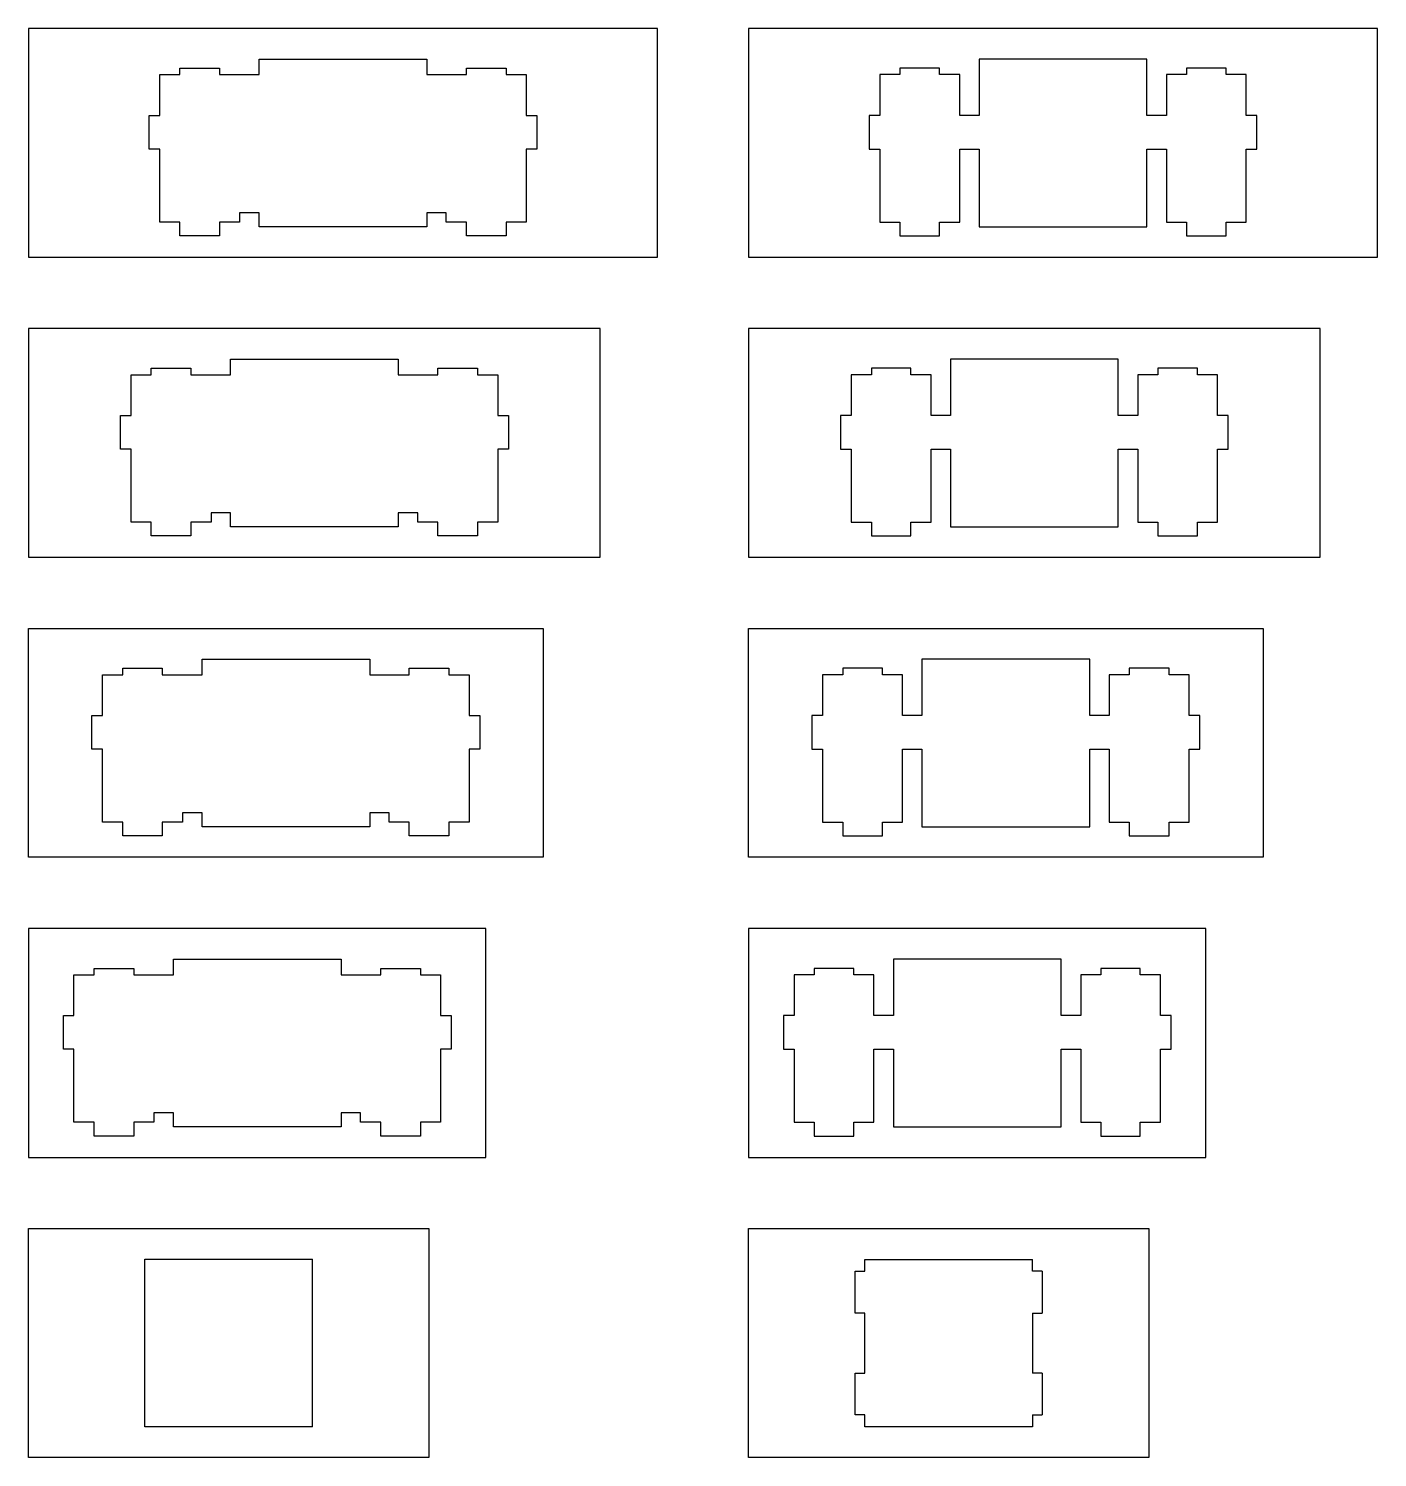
# Model space of a CAD drawing. Header units: millimetres. Extents: x -489 to 574, y -241 to 468.
# Drawn here: x -328.1 to -215.8, y 305.8 to 424.8 of the extents above; entities that cross this region are included whole.
import ezdxf

# ---------------------------------------------------------------- set-up
doc = ezdxf.new("R2010")
doc.units = ezdxf.units.MM
doc.layers.add('01_线宽0.15', color=7, linetype='Continuous')

msp = doc.modelspace()

# ---------------------------------------------------------------- linework, layer by layer
at = {"layer": '01_线宽0.15'}
for p, q in [((-328.15, 424.85), (-328.15, 405.8)), ((-275.76, 424.85), (-328.15, 424.85)), ((-275.76, 405.8), (-275.76, 424.85)), ((-268.17, 424.85), (-268.17, 405.8)), ((-215.78, 424.85), (-268.17, 424.85)), ((-215.78, 405.8), (-215.78, 424.85)), ((-315.55, 421.01), (-315.55, 421.55)), ((-315.55, 421.55), (-312.24, 421.55)), ((-312.24, 421.55), (-312.24, 421.01)), ((-308.94, 422.31), (-294.97, 422.31)), ((-308.94, 421.01), (-308.94, 422.31)), ((-294.97, 422.31), (-294.97, 421.01)), ((-291.67, 421.01), (-291.67, 421.55)), ((-291.67, 421.55), (-288.37, 421.55)), ((-288.37, 421.55), (-288.37, 421.01)), ((-255.56, 421.55), (-255.56, 421.01)), ((-252.26, 421.55), (-255.56, 421.55)), ((-252.26, 421.01), (-252.26, 421.55)), ((-234.99, 422.31), (-248.96, 422.31)), ((-248.96, 422.31), (-248.96, 417.61)), ((-234.99, 417.61), (-234.99, 422.31)), ((-228.38, 421.55), (-231.68, 421.55)), ((-231.68, 421.55), (-231.68, 421.01)), ((-228.38, 421.01), (-228.38, 421.55)), ((-317.22, 417.61), (-317.22, 421.01)), ((-317.22, 421.01), (-315.55, 421.01)), ((-312.24, 421.01), (-308.94, 421.01)), ((-294.97, 421.01), (-291.67, 421.01)), ((-288.37, 421.01), (-286.69, 421.01)), ((-286.69, 421.01), (-286.69, 417.61)), ((-255.56, 421.01), (-257.24, 421.01)), ((-257.24, 421.01), (-257.24, 417.61)), ((-250.58, 421.01), (-252.26, 421.01)), ((-250.58, 417.61), (-250.58, 421.01)), ((-231.68, 421.01), (-233.36, 421.01)), ((-233.36, 421.01), (-233.36, 417.61)), ((-226.71, 421.01), (-228.38, 421.01)), ((-226.71, 417.61), (-226.71, 421.01)), ((-318.11, 414.81), (-318.11, 417.61)), ((-318.11, 417.61), (-317.22, 417.61)), ((-286.69, 417.61), (-285.8, 417.61)), ((-285.8, 417.61), (-285.8, 414.81)), ((-257.24, 417.61), (-258.13, 417.61)), ((-258.13, 417.61), (-258.13, 414.81)), ((-248.96, 417.61), (-250.58, 417.61)), ((-233.36, 417.61), (-234.99, 417.61)), ((-225.82, 417.61), (-226.71, 417.61)), ((-225.82, 414.81), (-225.82, 417.61)), ((-317.22, 414.81), (-318.11, 414.81)), ((-317.22, 408.72), (-317.22, 414.81)), ((-285.8, 414.81), (-286.69, 414.81)), ((-286.69, 414.81), (-286.69, 408.72)), ((-258.13, 414.81), (-257.24, 414.81)), ((-257.24, 414.81), (-257.24, 408.72)), ((-250.58, 408.72), (-250.58, 414.81)), ((-250.58, 414.81), (-248.96, 414.81)), ((-248.96, 414.81), (-248.96, 408.34)), ((-234.99, 408.34), (-234.99, 414.81)), ((-234.99, 414.81), (-233.36, 414.81)), ((-233.36, 414.81), (-233.36, 408.72)), ((-226.71, 408.72), (-226.71, 414.81)), ((-226.71, 414.81), (-225.82, 414.81)), ((-308.94, 409.51), (-310.57, 409.51)), ((-310.57, 409.51), (-310.57, 408.72)), ((-308.94, 408.34), (-308.94, 409.51)), ((-293.35, 409.51), (-294.97, 409.51)), ((-294.97, 409.51), (-294.97, 408.34)), ((-293.35, 408.72), (-293.35, 409.51)), ((-315.55, 408.72), (-317.22, 408.72)), ((-315.55, 407.58), (-315.55, 408.72)), ((-310.57, 408.72), (-312.24, 408.72)), ((-312.24, 408.72), (-312.24, 407.58)), ((-294.97, 408.34), (-308.94, 408.34)), ((-291.67, 408.72), (-293.35, 408.72)), ((-291.67, 407.58), (-291.67, 408.72)), ((-286.69, 408.72), (-288.37, 408.72)), ((-288.37, 408.72), (-288.37, 407.58)), ((-257.24, 408.72), (-255.56, 408.72)), ((-255.56, 408.72), (-255.56, 407.58)), ((-252.26, 407.58), (-252.26, 408.72)), ((-252.26, 408.72), (-250.58, 408.72)), ((-248.96, 408.34), (-234.99, 408.34)), ((-233.36, 408.72), (-231.68, 408.72)), ((-231.68, 408.72), (-231.68, 407.58)), ((-228.38, 407.58), (-228.38, 408.72)), ((-228.38, 408.72), (-226.71, 408.72)), ((-312.24, 407.58), (-315.55, 407.58)), ((-288.37, 407.58), (-291.67, 407.58)), ((-255.56, 407.58), (-252.26, 407.58)), ((-231.68, 407.58), (-228.38, 407.58)), ((-328.15, 405.8), (-275.76, 405.8)), ((-268.17, 405.8), (-215.78, 405.8)), ((-328.15, 399.86), (-328.15, 380.81)), ((-280.52, 399.86), (-328.15, 399.86)), ((-280.52, 380.81), (-280.52, 399.86)), ((-268.17, 399.86), (-268.17, 380.81)), ((-220.54, 399.86), (-268.17, 399.86)), ((-220.54, 380.81), (-220.54, 399.86)), ((-317.93, 396.02), (-317.93, 396.56)), ((-317.93, 396.56), (-314.62, 396.56)), ((-314.62, 396.56), (-314.62, 396.02)), ((-311.32, 397.32), (-297.35, 397.32)), ((-311.32, 396.02), (-311.32, 397.32)), ((-297.35, 397.32), (-297.35, 396.02)), ((-294.05, 396.02), (-294.05, 396.56)), ((-294.05, 396.56), (-290.75, 396.56)), ((-290.75, 396.56), (-290.75, 396.02)), ((-257.94, 396.56), (-257.94, 396.02)), ((-254.64, 396.56), (-257.94, 396.56)), ((-254.64, 396.02), (-254.64, 396.56)), ((-237.37, 397.32), (-251.34, 397.32)), ((-251.34, 397.32), (-251.34, 392.62)), ((-237.37, 392.62), (-237.37, 397.32)), ((-230.76, 396.56), (-234.07, 396.56)), ((-234.07, 396.56), (-234.07, 396.02)), ((-230.76, 396.02), (-230.76, 396.56)), ((-319.6, 392.62), (-319.6, 396.02)), ((-319.6, 396.02), (-317.93, 396.02)), ((-314.62, 396.02), (-311.32, 396.02)), ((-297.35, 396.02), (-294.05, 396.02)), ((-290.75, 396.02), (-289.07, 396.02)), ((-289.07, 396.02), (-289.07, 392.62)), ((-257.94, 396.02), (-259.62, 396.02)), ((-259.62, 396.02), (-259.62, 392.62)), ((-252.96, 396.02), (-254.64, 396.02)), ((-252.96, 392.62), (-252.96, 396.02)), ((-234.07, 396.02), (-235.74, 396.02)), ((-235.74, 396.02), (-235.74, 392.62)), ((-229.09, 396.02), (-230.76, 396.02)), ((-229.09, 392.62), (-229.09, 396.02)), ((-320.49, 389.82), (-320.49, 392.62)), ((-320.49, 392.62), (-319.6, 392.62)), ((-289.07, 392.62), (-288.18, 392.62)), ((-288.18, 392.62), (-288.18, 389.82)), ((-259.62, 392.62), (-260.51, 392.62)), ((-260.51, 392.62), (-260.51, 389.82)), ((-251.34, 392.62), (-252.96, 392.62)), ((-235.74, 392.62), (-237.37, 392.62)), ((-228.2, 392.62), (-229.09, 392.62)), ((-228.2, 389.82), (-228.2, 392.62)), ((-319.6, 389.82), (-320.49, 389.82)), ((-319.6, 383.73), (-319.6, 389.82)), ((-288.18, 389.82), (-289.07, 389.82)), ((-289.07, 389.82), (-289.07, 383.73)), ((-260.51, 389.82), (-259.62, 389.82)), ((-259.62, 389.82), (-259.62, 383.73)), ((-252.96, 383.73), (-252.96, 389.82)), ((-252.96, 389.82), (-251.34, 389.82)), ((-251.34, 389.82), (-251.34, 383.35)), ((-237.37, 383.35), (-237.37, 389.82)), ((-237.37, 389.82), (-235.74, 389.82)), ((-235.74, 389.82), (-235.74, 383.73)), ((-229.09, 383.73), (-229.09, 389.82)), ((-229.09, 389.82), (-228.2, 389.82)), ((-311.32, 384.52), (-312.95, 384.52)), ((-312.95, 384.52), (-312.95, 383.73)), ((-311.32, 383.35), (-311.32, 384.52)), ((-295.73, 384.52), (-297.35, 384.52)), ((-297.35, 384.52), (-297.35, 383.35)), ((-295.73, 383.73), (-295.73, 384.52)), ((-317.93, 383.73), (-319.6, 383.73)), ((-317.93, 382.59), (-317.93, 383.73)), ((-312.95, 383.73), (-314.62, 383.73)), ((-314.62, 383.73), (-314.62, 382.59)), ((-297.35, 383.35), (-311.32, 383.35)), ((-294.05, 383.73), (-295.73, 383.73)), ((-294.05, 382.59), (-294.05, 383.73)), ((-289.07, 383.73), (-290.75, 383.73)), ((-290.75, 383.73), (-290.75, 382.59)), ((-259.62, 383.73), (-257.94, 383.73)), ((-257.94, 383.73), (-257.94, 382.59)), ((-254.64, 382.59), (-254.64, 383.73)), ((-254.64, 383.73), (-252.96, 383.73)), ((-251.34, 383.35), (-237.37, 383.35)), ((-235.74, 383.73), (-234.07, 383.73)), ((-234.07, 383.73), (-234.07, 382.59)), ((-230.76, 382.59), (-230.76, 383.73)), ((-230.76, 383.73), (-229.09, 383.73)), ((-314.62, 382.59), (-317.93, 382.59)), ((-290.75, 382.59), (-294.05, 382.59)), ((-257.94, 382.59), (-254.64, 382.59)), ((-234.07, 382.59), (-230.76, 382.59)), ((-328.15, 380.81), (-280.52, 380.81)), ((-268.17, 380.81), (-220.54, 380.81)), ((-328.15, 355.82), (-328.15, 374.87)), ((-328.15, 374.87), (-285.29, 374.87)), ((-285.29, 374.87), (-285.29, 355.82)), ((-268.17, 355.82), (-268.17, 374.87)), ((-268.17, 374.87), (-225.3, 374.87)), ((-225.3, 374.87), (-225.3, 355.82)), ((-320.31, 371.03), (-320.31, 371.57)), ((-320.31, 371.57), (-317.01, 371.57)), ((-317.01, 371.57), (-317.01, 371.03)), ((-313.7, 372.33), (-299.73, 372.33)), ((-313.7, 371.03), (-313.7, 372.33)), ((-299.73, 372.33), (-299.73, 371.03)), ((-296.43, 371.03), (-296.43, 371.57)), ((-296.43, 371.57), (-293.13, 371.57)), ((-293.13, 371.57), (-293.13, 371.03)), ((-260.32, 371.57), (-260.32, 371.03)), ((-257.02, 371.57), (-260.32, 371.57)), ((-257.02, 371.03), (-257.02, 371.57)), ((-239.75, 372.33), (-253.72, 372.33)), ((-253.72, 372.33), (-253.72, 367.63)), ((-239.75, 367.63), (-239.75, 372.33)), ((-233.14, 371.57), (-236.45, 371.57)), ((-236.45, 371.57), (-236.45, 371.03)), ((-233.14, 371.03), (-233.14, 371.57)), ((-321.98, 367.63), (-321.98, 371.03)), ((-321.98, 371.03), (-320.31, 371.03)), ((-317.01, 371.03), (-313.7, 371.03)), ((-299.73, 371.03), (-296.43, 371.03)), ((-293.13, 371.03), (-291.45, 371.03)), ((-291.45, 371.03), (-291.45, 367.63)), ((-260.32, 371.03), (-262, 371.03)), ((-262, 371.03), (-262, 367.63)), ((-255.34, 371.03), (-257.02, 371.03)), ((-255.34, 367.63), (-255.34, 371.03)), ((-236.45, 371.03), (-238.12, 371.03)), ((-238.12, 371.03), (-238.12, 367.63)), ((-231.47, 371.03), (-233.14, 371.03)), ((-231.47, 367.63), (-231.47, 371.03)), ((-322.87, 364.83), (-322.87, 367.63)), ((-322.87, 367.63), (-321.98, 367.63)), ((-291.45, 367.63), (-290.56, 367.63)), ((-290.56, 367.63), (-290.56, 364.83)), ((-262, 367.63), (-262.89, 367.63)), ((-262.89, 367.63), (-262.89, 364.83)), ((-253.72, 367.63), (-255.34, 367.63)), ((-238.12, 367.63), (-239.75, 367.63)), ((-230.58, 367.63), (-231.47, 367.63)), ((-230.58, 364.83), (-230.58, 367.63)), ((-321.98, 364.83), (-322.87, 364.83)), ((-321.98, 358.74), (-321.98, 364.83)), ((-290.56, 364.83), (-291.45, 364.83)), ((-291.45, 364.83), (-291.45, 358.74)), ((-262.89, 364.83), (-262, 364.83)), ((-262, 364.83), (-262, 358.74)), ((-255.34, 358.74), (-255.34, 364.83)), ((-255.34, 364.83), (-253.72, 364.83)), ((-253.72, 364.83), (-253.72, 358.36)), ((-239.75, 358.36), (-239.75, 364.83)), ((-239.75, 364.83), (-238.12, 364.83)), ((-238.12, 364.83), (-238.12, 358.74)), ((-231.47, 358.74), (-231.47, 364.83)), ((-231.47, 364.83), (-230.58, 364.83)), ((-313.7, 359.53), (-315.33, 359.53)), ((-315.33, 359.53), (-315.33, 358.74)), ((-313.7, 358.36), (-313.7, 359.53)), ((-298.11, 359.53), (-299.73, 359.53)), ((-299.73, 359.53), (-299.73, 358.36)), ((-298.11, 358.74), (-298.11, 359.53)), ((-320.31, 358.74), (-321.98, 358.74)), ((-320.31, 357.6), (-320.31, 358.74)), ((-315.33, 358.74), (-317.01, 358.74)), ((-317.01, 358.74), (-317.01, 357.6)), ((-299.73, 358.36), (-313.7, 358.36)), ((-296.43, 358.74), (-298.11, 358.74)), ((-296.43, 357.6), (-296.43, 358.74)), ((-291.45, 358.74), (-293.13, 358.74)), ((-293.13, 358.74), (-293.13, 357.6)), ((-262, 358.74), (-260.32, 358.74)), ((-260.32, 358.74), (-260.32, 357.6)), ((-257.02, 357.6), (-257.02, 358.74)), ((-257.02, 358.74), (-255.34, 358.74)), ((-253.72, 358.36), (-239.75, 358.36)), ((-238.12, 358.74), (-236.45, 358.74)), ((-236.45, 358.74), (-236.45, 357.6)), ((-233.14, 357.6), (-233.14, 358.74)), ((-233.14, 358.74), (-231.47, 358.74)), ((-317.01, 357.6), (-320.31, 357.6)), ((-293.13, 357.6), (-296.43, 357.6)), ((-260.32, 357.6), (-257.02, 357.6)), ((-236.45, 357.6), (-233.14, 357.6)), ((-285.29, 355.82), (-328.15, 355.82)), ((-225.3, 355.82), (-268.17, 355.82)), ((-328.15, 349.88), (-328.15, 330.83)), ((-290.05, 349.88), (-328.15, 349.88)), ((-290.05, 330.83), (-290.05, 349.88)), ((-268.17, 349.88), (-268.17, 330.83)), ((-230.07, 349.88), (-268.17, 349.88)), ((-230.07, 330.83), (-230.07, 349.88)), ((-322.69, 346.04), (-322.69, 346.57)), ((-322.69, 346.57), (-319.39, 346.57)), ((-319.39, 346.57), (-319.39, 346.04)), ((-316.08, 347.34), (-302.12, 347.34)), ((-316.08, 346.04), (-316.08, 347.34)), ((-302.12, 347.34), (-302.12, 346.04)), ((-298.81, 346.04), (-298.81, 346.57)), ((-298.81, 346.57), (-295.51, 346.57)), ((-295.51, 346.57), (-295.51, 346.04)), ((-262.7, 346.57), (-262.7, 346.04)), ((-259.4, 346.57), (-262.7, 346.57)), ((-259.4, 346.04), (-259.4, 346.57)), ((-242.13, 347.34), (-256.1, 347.34)), ((-256.1, 347.34), (-256.1, 342.64)), ((-242.13, 342.64), (-242.13, 347.34)), ((-235.53, 346.57), (-238.83, 346.57)), ((-238.83, 346.57), (-238.83, 346.04)), ((-235.53, 346.04), (-235.53, 346.57)), ((-324.37, 342.64), (-324.37, 346.04)), ((-324.37, 346.04), (-322.69, 346.04)), ((-319.39, 346.04), (-316.08, 346.04)), ((-302.12, 346.04), (-298.81, 346.04)), ((-295.51, 346.04), (-293.83, 346.04)), ((-293.83, 346.04), (-293.83, 342.64)), ((-262.7, 346.04), (-264.38, 346.04)), ((-264.38, 346.04), (-264.38, 342.64)), ((-257.73, 346.04), (-259.4, 346.04)), ((-257.73, 342.64), (-257.73, 346.04)), ((-238.83, 346.04), (-240.5, 346.04)), ((-240.5, 346.04), (-240.5, 342.64)), ((-233.85, 346.04), (-235.53, 346.04)), ((-233.85, 342.64), (-233.85, 346.04)), ((-325.25, 339.84), (-325.25, 342.64)), ((-325.25, 342.64), (-324.37, 342.64)), ((-293.83, 342.64), (-292.95, 342.64)), ((-292.95, 342.64), (-292.95, 339.84)), ((-264.38, 342.64), (-265.27, 342.64)), ((-265.27, 342.64), (-265.27, 339.84)), ((-256.1, 342.64), (-257.73, 342.64)), ((-240.5, 342.64), (-242.13, 342.64)), ((-232.96, 342.64), (-233.85, 342.64)), ((-232.96, 339.84), (-232.96, 342.64)), ((-324.37, 339.84), (-325.25, 339.84)), ((-324.37, 333.75), (-324.37, 339.84)), ((-292.95, 339.84), (-293.83, 339.84)), ((-293.83, 339.84), (-293.83, 333.75)), ((-265.27, 339.84), (-264.38, 339.84)), ((-264.38, 339.84), (-264.38, 333.75)), ((-257.73, 333.75), (-257.73, 339.84)), ((-257.73, 339.84), (-256.1, 339.84)), ((-256.1, 339.84), (-256.1, 333.37)), ((-242.13, 333.37), (-242.13, 339.84)), ((-242.13, 339.84), (-240.5, 339.84)), ((-240.5, 339.84), (-240.5, 333.75)), ((-233.85, 333.75), (-233.85, 339.84)), ((-233.85, 339.84), (-232.96, 339.84)), ((-316.08, 334.53), (-317.71, 334.53)), ((-317.71, 334.53), (-317.71, 333.75)), ((-316.08, 333.37), (-316.08, 334.53)), ((-300.49, 334.53), (-302.12, 334.53)), ((-302.12, 334.53), (-302.12, 333.37)), ((-300.49, 333.75), (-300.49, 334.53)), ((-322.69, 333.75), (-324.37, 333.75)), ((-322.69, 332.6), (-322.69, 333.75)), ((-317.71, 333.75), (-319.39, 333.75)), ((-319.39, 333.75), (-319.39, 332.6)), ((-302.12, 333.37), (-316.08, 333.37)), ((-298.81, 333.75), (-300.49, 333.75)), ((-298.81, 332.6), (-298.81, 333.75)), ((-293.83, 333.75), (-295.51, 333.75)), ((-295.51, 333.75), (-295.51, 332.6)), ((-264.38, 333.75), (-262.7, 333.75)), ((-262.7, 333.75), (-262.7, 332.6)), ((-259.4, 332.6), (-259.4, 333.75)), ((-259.4, 333.75), (-257.73, 333.75)), ((-256.1, 333.37), (-242.13, 333.37)), ((-240.5, 333.75), (-238.83, 333.75)), ((-238.83, 333.75), (-238.83, 332.6)), ((-235.53, 332.6), (-235.53, 333.75)), ((-235.53, 333.75), (-233.85, 333.75)), ((-319.39, 332.6), (-322.69, 332.6)), ((-295.51, 332.6), (-298.81, 332.6)), ((-262.7, 332.6), (-259.4, 332.6)), ((-238.83, 332.6), (-235.53, 332.6)), ((-328.15, 330.83), (-290.05, 330.83)), ((-268.17, 330.83), (-230.07, 330.83)), ((-328.15, 305.84), (-328.15, 324.89)), ((-328.15, 324.89), (-294.81, 324.89)), ((-294.81, 324.89), (-294.81, 305.84)), ((-268.17, 305.84), (-268.17, 324.89)), ((-268.17, 324.89), (-234.83, 324.89)), ((-234.83, 324.89), (-234.83, 305.84)), ((-318.47, 308.38), (-318.47, 322.35)), ((-318.47, 322.35), (-304.5, 322.35)), ((-304.5, 308.38), (-304.5, 322.35)), ((-259.28, 317.86), (-259.28, 321.36)), ((-259.28, 321.36), (-258.47, 321.36)), ((-258.47, 322.33), (-244.52, 322.33)), ((-258.47, 321.36), (-258.47, 322.33)), ((-244.52, 321.36), (-244.52, 322.33)), ((-243.71, 321.36), (-244.52, 321.36)), ((-243.71, 321.36), (-243.71, 317.86)), ((-258.47, 317.86), (-259.28, 317.86)), ((-258.47, 312.86), (-258.47, 317.86)), ((-244.52, 317.86), (-244.52, 312.86)), ((-244.52, 317.86), (-243.71, 317.86)), ((-259.28, 309.37), (-259.28, 312.86)), ((-259.28, 312.86), (-258.47, 312.86)), ((-243.71, 312.86), (-244.52, 312.86)), ((-243.71, 312.86), (-243.71, 309.37)), ((-304.5, 308.38), (-318.47, 308.38)), ((-258.47, 309.37), (-259.28, 309.37)), ((-258.47, 308.39), (-258.47, 309.37)), ((-244.52, 308.39), (-258.47, 308.39)), ((-244.52, 309.37), (-243.71, 309.37)), ((-244.52, 309.37), (-244.52, 308.39)), ((-294.81, 305.84), (-328.15, 305.84)), ((-234.83, 305.84), (-268.17, 305.84))]:
    msp.add_line(p, q, dxfattribs=at)

doc.saveas('drawing.dxf')
